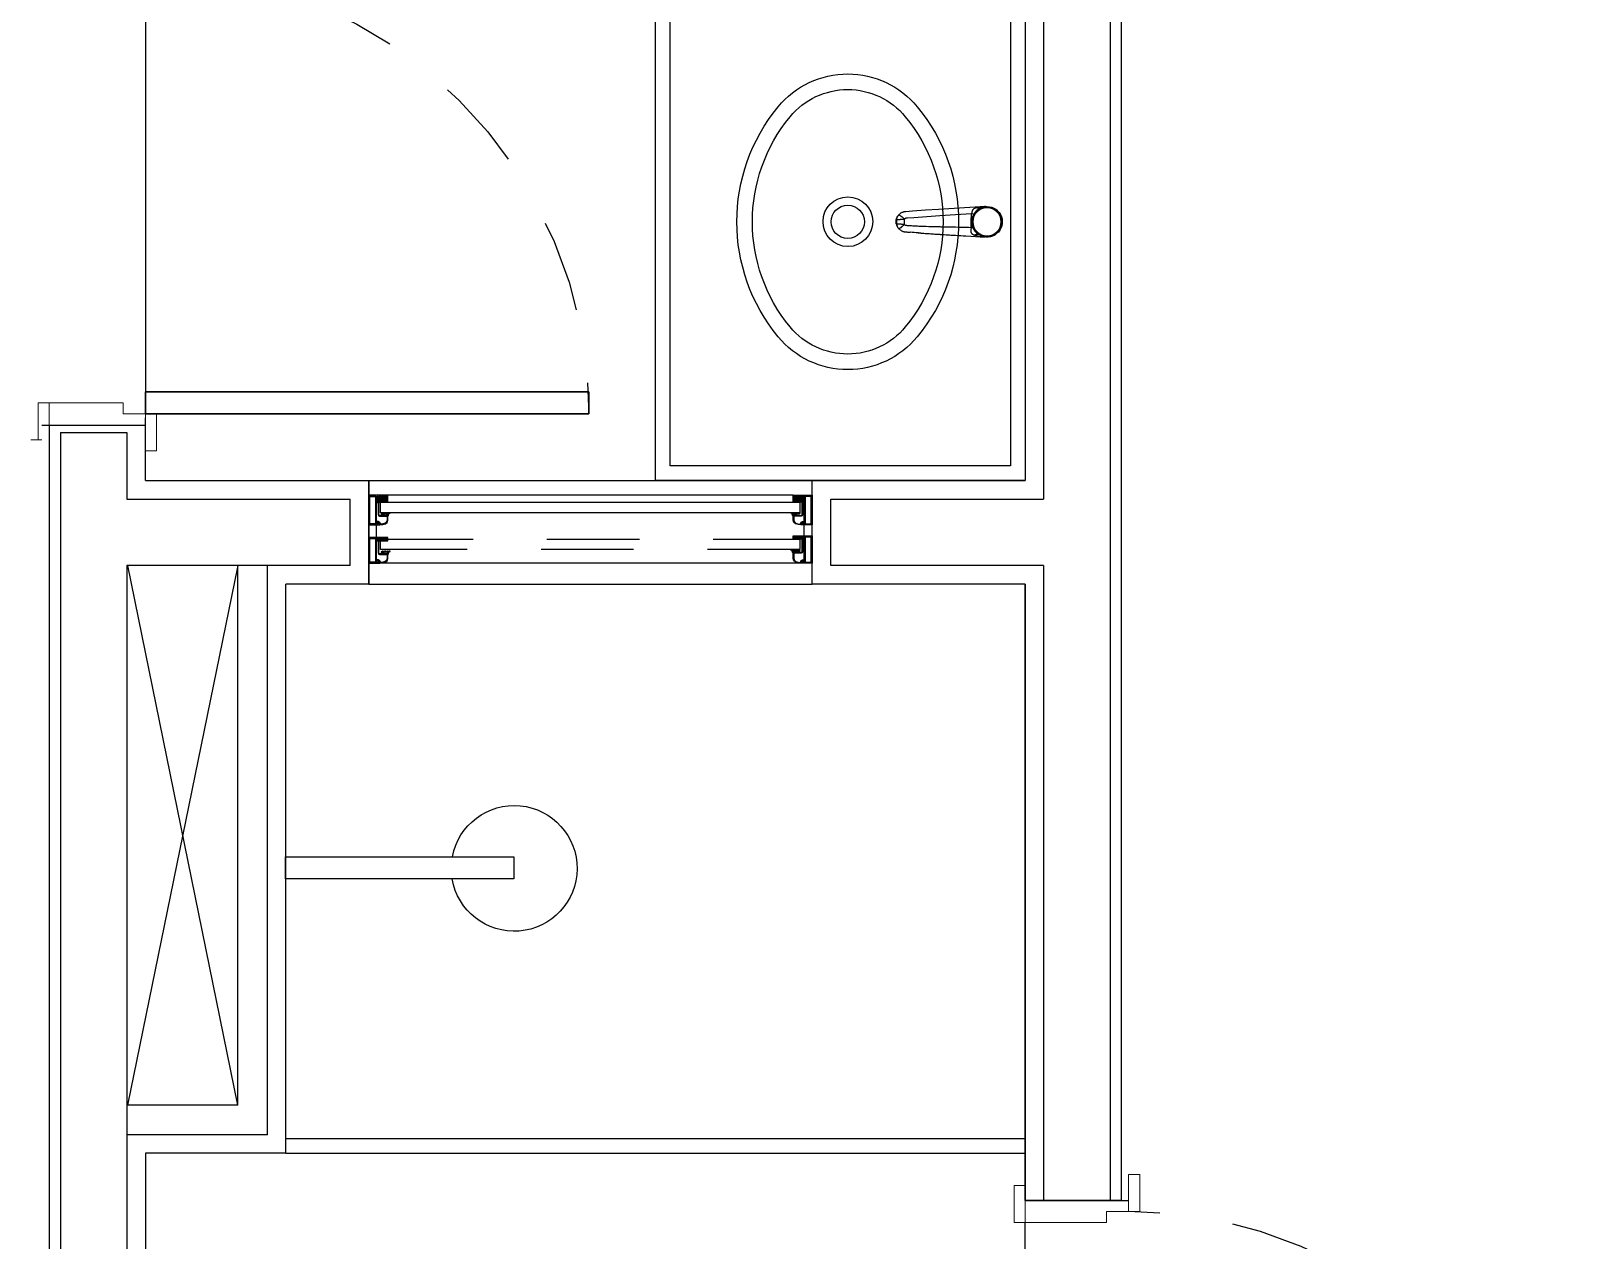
# Model space of a CAD drawing. Header units: millimetres. Extents: x 188.6 to 263.2, y 40.1 to 120.1.
# Drawn here: x 244.628 to 246.713, y 77.072 to 78.708 of the extents above; entities that cross this region are included whole.
import ezdxf

# ---------------------------------------------------------------- set-up
doc = ezdxf.new("R2010")
doc.units = ezdxf.units.MM
doc.linetypes.add('XREF-TIPO$0$HIDDEN', pattern=[0.375, 0.25, -0.125])
doc.linetypes.add('XREF-TIPO$0$HIDDEN2', pattern=[0.1875, 0.125, -0.0625])
doc.layers.add('ARQ', color=8, linetype='Continuous')

# ---------------------------------------------------------------- blocks, each defined once
blk = doc.blocks.new('XREF-TIPO$0$L59_p')
at = {"color": 252}
blk.add_lwpolyline([(0.1556, 0.0941, 0.358974), (-0.1556, 0.0941, 0.471698), (-0.1556, -0.0941, 0.358974), (0.1556, -0.0941, 0.471698)], format="xyb", close=True, dxfattribs=at)
for points in [[(0.1422, 0.0779, 0.358974), (-0.1422, 0.0779, 0.471698), (-0.1422, -0.0779, 0.358974), (0.1422, -0.0779, 0.471698)], [(0, 0.0225, 1), (0, -0.0225, 1)]]:
    blk.add_lwpolyline(points, format="xyb", close=True)
blk.add_lwpolyline([(0.0335, 0, 336.274616), (0.0335, -0.0004)], format="xyb")
blk = doc.blocks.new('XREF-TIPO$0$1198c35_p')
for p, q in [((-0.0114, 0.0111), (-0.0114, 0.0115)), ((-0.0114, 0.0111), (-0.0114, 0.0111)), ((0.0297, 0.0128), (0.0297, 0.0128)), ((0.0297, 0.0126), (0.0297, 0.0127)), ((0.004, -0.0054), (0.004, -0.0073)), ((0.004, -0.0054), (0.0141, -0.0054)), ((0.0141, -0.0073), (0.004, -0.0073)), ((0.0141, -0.0054), (0.0141, -0.0073)), ((0.0054, -0.0974), (0.0128, -0.0974)), ((0.0226, -0.0968), (0.0226, -0.097)), ((0.0061, -0.1075), (0.0121, -0.1075))]:
    blk.add_line(p, q)
for points in [[(-0.0077, -0.0516, 0), (-0.0078, -0.0508, 0), (-0.0078, -0.0496, 0), (-0.0079, -0.0488, 0), (-0.008, -0.0479, 0), (-0.008, -0.0476, 0), (-0.008, -0.0474, 0), (-0.008, -0.0471, 0), (-0.008, -0.0468, 0), (-0.008, -0.0466, 0), (-0.0081, -0.0463, 0), (-0.0082, -0.0435, 0), (-0.0084, -0.0409, 0), (-0.0086, -0.0384, 0), (-0.0087, -0.0361, 0), (-0.0088, -0.0347, 0), (-0.0089, -0.033, 0), (-0.009, -0.0313, 0), (-0.0091, -0.0297, 0), (-0.0092, -0.0281, 0), (-0.0094, -0.0246, 0), (-0.0096, -0.0211, 0), (-0.0098, -0.0177, 0), (-0.01, -0.0141, 0), (-0.0104, -0.0076, 0), (-0.0108, -0.0012, 0), (-0.0111, 0.005, 0), (-0.0114, 0.0111, 0)], [(-0.0088, -0.0025, 0), (-0.0096, 0.0002, 0), (-0.0102, 0.003, 0), (-0.0109, 0.0065, 0), (-0.0112, 0.0086, 0), (-0.0113, 0.0098, 0), (-0.0114, 0.0105, 0), (-0.0114, 0.0108, 0), (-0.0114, 0.0108, 0), (-0.0114, 0.0109, 0), (-0.0114, 0.011, 0), (-0.0114, 0.011, 0), (-0.0114, 0.0111, 0), (-0.0114, 0.0111, 0), (-0.0114, 0.0111, 0), (-0.0114, 0.0111, 0), (-0.0114, 0.0111, 0), (-0.0114, 0.0111, 0)], [(-0.0086, 0.0036, 0), (-0.0081, 0.0025, 0), (-0.0079, 0.0012, 0), (-0.008, -0.0002, 0), (-0.0084, -0.0016, 0), (-0.0088, -0.0025, 0)], [(-0.0086, 0.0036, 0), (-0.0082, 0.0029, 0), (-0.0075, 0.0019, 0), (-0.0067, 0.001, 0), (-0.0058, 0, 0), (-0.0047, -0.0009, 0), (-0.0035, -0.0019, 0), (-0.0023, -0.0027, 0), (-0.0014, -0.0033, 0), (-0.0005, -0.0037, 0), (0.0005, -0.0042, 0), (0.0014, -0.0046, 0)], [(0.0194, -0.0033, 0), (0.0205, -0.0026, 0), (0.022, -0.0016, 0), (0.0233, -0.0004, 0), (0.0242, 0.0004, 0), (0.0251, 0.0013, 0), (0.0257, 0.0022, 0), (0.0264, 0.0031, 0), (0.027, 0.0042, 0), (0.0277, 0.0053, 0)], [(0.0279, 0.0002, 0), (0.0277, -0.0007, 0), (0.0274, -0.0016, 0), (0.0271, -0.0024, 0), (0.0267, -0.0032, 0), (0.0264, -0.0037, 0), (0.026, -0.0042, 0), (0.0258, -0.0045, 0), (0.0255, -0.0047, 0), (0.0252, -0.005, 0), (0.0248, -0.0052, 0), (0.0244, -0.0054, 0), (0.0242, -0.0055, 0), (0.0239, -0.0056, 0), (0.0236, -0.0057, 0), (0.0232, -0.0058, 0), (0.0227, -0.0059, 0), (0.0221, -0.006, 0), (0.0217, -0.006, 0), (0.0213, -0.0061, 0), (0.0209, -0.0062, 0), (0.0208, -0.0063, 0), (0.0206, -0.0063, 0), (0.0204, -0.0064, 0), (0.0203, -0.0065, 0)], [(0.0297, 0.0125, 0), (0.0285, -0.0088, 0), (0.0273, -0.0301, 0), (0.0259, -0.0514, 0), (0.0247, -0.0689, 0), (0.0234, -0.0865, 0), (0.0227, -0.0952, 0), (0.0226, -0.0962, 0), (0.0226, -0.0966, 0), (0.0226, -0.0968, 0)], [(0.0277, 0.0053, 0), (0.0273, 0.0042, 0), (0.0272, 0.0029, 0), (0.0274, 0.0015, 0), (0.0279, 0.0002, 0)], [(0.0297, 0.0125, 0), (0.0297, 0.0125, 0), (0.0297, 0.0125, 0), (0.0297, 0.0125, 0), (0.0297, 0.0125, 0), (0.0297, 0.0125, 0), (0.0297, 0.0125, 0), (0.0297, 0.0125, 0), (0.0297, 0.0124, 0), (0.0297, 0.0124, 0), (0.0297, 0.0123, 0), (0.0296, 0.0123, 0), (0.0296, 0.0121, 0), (0.0296, 0.0112, 0), (0.0295, 0.0103, 0), (0.0291, 0.0066, 0), (0.0285, 0.0029, 0), (0.0279, 0.0002, 0)], [(0.0011, -0.0071, 0), (0.0011, -0.0071, 0), (0.001, -0.0071, 0), (0.0008, -0.0071, 0), (0.0006, -0.0071, 0), (0.0003, -0.0071, 0), (0, -0.0071, 0), (-0.0008, -0.0073, 0), (-0.0016, -0.0074, 0), (-0.0021, -0.0075, 0), (-0.0027, -0.0075, 0), (-0.003, -0.0076, 0), (-0.0034, -0.0076, 0), (-0.0037, -0.0076, 0), (-0.004, -0.0075, 0), (-0.0042, -0.0075, 0), (-0.0045, -0.0074, 0), (-0.0048, -0.0074, 0), (-0.0051, -0.0073, 0), (-0.0055, -0.0071, 0), (-0.0059, -0.0069, 0), (-0.0061, -0.0067, 0), (-0.0064, -0.0066, 0), (-0.0067, -0.0062, 0), (-0.0071, -0.0059, 0), (-0.0074, -0.0055, 0), (-0.0077, -0.0051, 0), (-0.008, -0.0044, 0), (-0.0084, -0.0037, 0), (-0.0086, -0.0031, 0), (-0.0088, -0.0025, 0)], [(0.0011, -0.0071, 0), (0.0012, -0.0103, 0), (0.0013, -0.0136, 0), (0.0014, -0.0172, 0), (0.0015, -0.021, 0), (0.0016, -0.0245, 0), (0.0017, -0.0281, 0), (0.0017, -0.0293, 0), (0.0017, -0.0303, 0), (0.0017, -0.0312, 0), (0.0017, -0.0322, 0), (0.0018, -0.0332, 0), (0.0019, -0.0389, 0), (0.002, -0.0445, 0), (0.002, -0.0456, 0), (0.002, -0.0467, 0), (0.002, -0.0478, 0), (0.0021, -0.049, 0), (0.0021, -0.0501, 0), (0.0021, -0.0512, 0), (0.0021, -0.0523, 0), (0.0022, -0.0534, 0), (0.0023, -0.0572, 0), (0.0024, -0.0609, 0), (0.0025, -0.0645, 0), (0.0026, -0.0679, 0), (0.0027, -0.0708, 0), (0.0028, -0.0735, 0), (0.0028, -0.0742, 0), (0.0028, -0.0749, 0), (0.0029, -0.0756, 0), (0.0029, -0.0763, 0), (0.0029, -0.077, 0), (0.0029, -0.0777, 0), (0.003, -0.0798, 0), (0.0031, -0.0818, 0), (0.0032, -0.0839, 0), (0.0033, -0.0859, 0), (0.0035, -0.0879, 0), (0.0036, -0.0898, 0), (0.0036, -0.0902, 0), (0.0036, -0.0906, 0), (0.0036, -0.091, 0), (0.0037, -0.0914, 0), (0.0037, -0.0917, 0), (0.0037, -0.0921, 0), (0.0037, -0.0925, 0), (0.0038, -0.0929, 0), (0.0038, -0.0933, 0), (0.0038, -0.0936, 0), (0.0038, -0.0939, 0), (0.0039, -0.0942, 0), (0.0039, -0.0944, 0), (0.0039, -0.0946, 0), (0.0039, -0.0948, 0), (0.004, -0.095, 0), (0.004, -0.0952, 0), (0.0041, -0.0953, 0), (0.0041, -0.0955, 0), (0.0042, -0.0956, 0), (0.0043, -0.096, 0), (0.0045, -0.0963, 0), (0.0047, -0.0966, 0), (0.0049, -0.0969, 0), (0.0051, -0.0971, 0), (0.0054, -0.0974, 0)], [(0.0128, -0.0974, 0), (0.0131, -0.0971, 0), (0.0134, -0.0967, 0), (0.0136, -0.0964, 0), (0.0138, -0.096, 0), (0.014, -0.0957, 0), (0.0141, -0.0954, 0), (0.0143, -0.0948, 0), (0.0144, -0.0943, 0), (0.0144, -0.0937, 0), (0.0144, -0.0931, 0), (0.0151, -0.0844, 0), (0.0164, -0.0669, 0), (0.0176, -0.0494, 0), (0.019, -0.028, 0), (0.0203, -0.0065, 0)], [(0.0203, -0.0065, 0), (0.0188, -0.0069, 0), (0.0173, -0.0071, 0), (0.0157, -0.0072, 0), (0.0141, -0.0073, 0)], [(0.0194, -0.0033, 0), (0.0199, -0.0051, 0), (0.0203, -0.0065, 0)], [(-0.0058, -0.0785, 0), (-0.0059, -0.0776, 0), (-0.0059, -0.0772, 0), (-0.006, -0.0767, 0), (-0.006, -0.0762, 0), (-0.006, -0.0756, 0), (-0.0061, -0.0751, 0), (-0.0061, -0.0748, 0), (-0.0061, -0.0745, 0), (-0.0061, -0.0742, 0), (-0.0063, -0.0726, 0), (-0.0064, -0.0709, 0), (-0.0065, -0.0691, 0), (-0.0066, -0.0672, 0), (-0.0068, -0.0652, 0), (-0.0069, -0.0632, 0), (-0.007, -0.0614, 0), (-0.0072, -0.0597, 0), (-0.0073, -0.0579, 0), (-0.0074, -0.0561, 0), (-0.0074, -0.0556, 0), (-0.0075, -0.0551, 0), (-0.0075, -0.0549, 0), (-0.0075, -0.0548, 0), (-0.0075, -0.0547, 0), (-0.0075, -0.0544, 0), (-0.0076, -0.054, 0), (-0.0076, -0.0534, 0), (-0.0076, -0.0527, 0), (-0.0077, -0.0518, 0), (-0.0077, -0.0516, 0)], [(-0.0039, -0.0992, 0), (-0.004, -0.0989, 0), (-0.0041, -0.0984, 0), (-0.0042, -0.0979, 0), (-0.0043, -0.0976, 0), (-0.0043, -0.0975, 0), (-0.0043, -0.0975, 0), (-0.0043, -0.0975, 0), (-0.0043, -0.0974, 0), (-0.0043, -0.0974, 0), (-0.0043, -0.0974, 0), (-0.0043, -0.0974, 0), (-0.0043, -0.0974, 0), (-0.0043, -0.0974, 0), (-0.0043, -0.0974, 0), (-0.0043, -0.0974, 0), (-0.0045, -0.0962, 0), (-0.0045, -0.0954, 0), (-0.0046, -0.0947, 0), (-0.0046, -0.0939, 0), (-0.0047, -0.0932, 0), (-0.0048, -0.0925, 0), (-0.0048, -0.0918, 0), (-0.0049, -0.0913, 0), (-0.0049, -0.0907, 0), (-0.0049, -0.0902, 0), (-0.005, -0.0897, 0)], [(-0.0002, -0.1049, 0), (-0.001, -0.1041, 0), (-0.0018, -0.1032, 0), (-0.0024, -0.1023, 0), (-0.003, -0.1014, 0), (-0.0033, -0.1007, 0), (-0.0036, -0.1001, 0), (-0.0038, -0.0994, 0), (-0.0039, -0.0992, 0)], [(0.0054, -0.0974, 0), (0.005, -0.0977, 0), (0.0047, -0.0981, 0), (0.0043, -0.0985, 0), (0.0039, -0.099, 0), (0.0035, -0.0994, 0), (0.0032, -0.0998, 0), (0.0028, -0.1003, 0), (0.0024, -0.1007, 0), (0.0021, -0.1011, 0), (0.0017, -0.1015, 0), (0.0014, -0.1019, 0), (0.0011, -0.1023, 0), (0.0009, -0.1027, 0), (0.0006, -0.103, 0), (0.0004, -0.1034, 0), (0.0002, -0.1036, 0), (0.0001, -0.1039, 0), (-0.0001, -0.1041, 0), (-0.0002, -0.1043, 0), (-0.0002, -0.1045, 0), (-0.0003, -0.1046, 0), (-0.0003, -0.1048, 0), (-0.0003, -0.1048, 0), (-0.0002, -0.1049, 0)], [(0.0054, -0.0974, 0), (0.0054, -0.0981, 0), (0.0055, -0.0988, 0), (0.0055, -0.0996, 0), (0.0056, -0.1003, 0), (0.0056, -0.101, 0), (0.0057, -0.1016, 0), (0.0057, -0.1023, 0), (0.0057, -0.103, 0), (0.0058, -0.1036, 0), (0.0058, -0.1042, 0), (0.0059, -0.1046, 0), (0.0059, -0.105, 0), (0.0059, -0.1054, 0), (0.0059, -0.1058, 0), (0.006, -0.1063, 0), (0.006, -0.1066, 0), (0.006, -0.1069, 0), (0.0061, -0.1072, 0), (0.0061, -0.1074, 0), (0.0061, -0.1075, 0)], [(0.0121, -0.1075, 0), (0.0121, -0.1074, 0), (0.0121, -0.1072, 0), (0.0121, -0.107, 0), (0.0121, -0.1068, 0), (0.0122, -0.1065, 0), (0.0122, -0.1061, 0), (0.0122, -0.1057, 0), (0.0123, -0.1052, 0), (0.0123, -0.1047, 0), (0.0123, -0.1042, 0), (0.0124, -0.1036, 0), (0.0124, -0.103, 0), (0.0125, -0.1024, 0), (0.0125, -0.102, 0), (0.0125, -0.1013, 0), (0.0126, -0.1005, 0), (0.0126, -0.0998, 0), (0.0127, -0.0991, 0), (0.0127, -0.0986, 0), (0.0127, -0.098, 0), (0.0128, -0.0974, 0)], [(0.0128, -0.0974, 0), (0.0138, -0.0984, 0), (0.0147, -0.0995, 0), (0.0156, -0.1005, 0), (0.0164, -0.1015, 0), (0.0171, -0.1025, 0), (0.0177, -0.1033, 0), (0.0181, -0.1039, 0), (0.0183, -0.1044, 0), (0.0184, -0.1048, 0), (0.0184, -0.1049, 0)], [(0.0222, -0.0989, 0), (0.0222, -0.0989, 0), (0.0219, -0.0997, 0), (0.0215, -0.1006, 0), (0.0211, -0.1014, 0), (0.0206, -0.1024, 0), (0.0199, -0.1033, 0), (0.0192, -0.1041, 0), (0.0184, -0.1049, 0)], [(0.0226, -0.097, 0), (0.0226, -0.097, 0), (0.0225, -0.0975, 0), (0.0224, -0.0979, 0), (0.0223, -0.0984, 0), (0.0222, -0.0989, 0), (0.0222, -0.0989, 0)], [(0.0061, -0.1075, 0), (0.0047, -0.1075, 0), (0.0033, -0.1071, 0), (0.0021, -0.1066, 0), (0.0015, -0.1063, 0)], [(0.0059, -0.1082, 0), (0.0056, -0.1081, 0), (0.005, -0.1079, 0), (0.0045, -0.1078, 0), (0.004, -0.1076, 0), (0.0036, -0.1074, 0), (0.003, -0.1071, 0), (0.0025, -0.1069, 0), (0.0021, -0.1066, 0)], [(0.0061, -0.1075, 0), (0.0064, -0.1077, 0), (0.0069, -0.1079, 0), (0.0072, -0.1081, 0), (0.0074, -0.1081, 0), (0.0077, -0.1082, 0), (0.0078, -0.1082, 0), (0.0079, -0.1083, 0), (0.008, -0.1083, 0), (0.0081, -0.1083, 0)], [(0.0081, -0.1083, 0), (0.0071, -0.1083, 0), (0.007, -0.1083, 0)], [(0.007, -0.1083, 0), (0.008, -0.1084, 0), (0.0088, -0.1085, 0), (0.0095, -0.1084, 0), (0.0103, -0.1084, 0), (0.011, -0.1084, 0)], [(0.0081, -0.1083, 0), (0.0082, -0.1083, 0), (0.0084, -0.1084, 0), (0.0085, -0.1084, 0), (0.0086, -0.1084, 0), (0.0087, -0.1084, 0), (0.0088, -0.1084, 0), (0.0089, -0.1084, 0), (0.0089, -0.1084, 0), (0.0089, -0.1084, 0), (0.009, -0.1084, 0), (0.009, -0.1084, 0), (0.0091, -0.1084, 0), (0.0091, -0.1084, 0), (0.0092, -0.1084, 0), (0.0092, -0.1084, 0), (0.0093, -0.1084, 0), (0.0094, -0.1084, 0), (0.0095, -0.1084, 0), (0.0096, -0.1084, 0), (0.0098, -0.1083, 0), (0.0101, -0.1083, 0)], [(0.0101, -0.1083, 0), (0.0102, -0.1083, 0), (0.0103, -0.1082, 0), (0.0104, -0.1082, 0), (0.0107, -0.1082, 0), (0.0109, -0.1081, 0), (0.0111, -0.108, 0), (0.0114, -0.1079, 0), (0.0116, -0.1078, 0), (0.0121, -0.1075, 0)], [(0.011, -0.1084, 0), (0.0101, -0.1083, 0)], [(0.0121, -0.1075, 0), (0.0135, -0.1075, 0), (0.0148, -0.1071, 0), (0.0161, -0.1066, 0), (0.0166, -0.1063, 0)], [(0.0184, -0.1049, 0), (0.018, -0.1053, 0), (0.0176, -0.1056, 0), (0.0172, -0.1059, 0), (0.0171, -0.106, 0), (0.017, -0.1061, 0), (0.0169, -0.1061, 0), (0.0168, -0.1062, 0), (0.0167, -0.1062, 0), (0.0167, -0.1062, 0), (0.0166, -0.1063, 0), (0.0166, -0.1063, 0), (0.0166, -0.1063, 0), (0.0166, -0.1063, 0)]]:
    blk.add_polyline3d(points)
blk.add_circle((0.0091, 0.0144), 0.0191)
for centre, radius, start, end in [((0.0091, 0.0144), 0.0207, 0, 211.2083), ((0.0091, 0.0144), 0.0204, 284.4666, 255.5334), ((0.0091, 0.0144), 0.0195, 0, 180), ((0.0091, 0.0144), 0.0195, 180, 0), ((0.0091, 0.0144), 0.0195, 180, 270), ((0.0091, 0.0144), 0.0195, 270, 0), ((0.0091, 0.0144), 0.0207, 334.1045, 0), ((-0.568, 0.0551), 0.5726, 353.7595, 354.015), ((0.0039, 0.0193), 0.0265, 264.0406, 270.134), ((0.009, 0.0145), 0.0205, 248.4737, 255.9324), ((0.0092, 0.0145), 0.0205, 284.0619, 300.0027), ((3.0095, 0.1438), 3.0235, 184.2155, 184.4292), ((0.0089, -0.095), 0.0135, 227.2407, 236.8896), ((0.0083, -0.0975), 0.0109, 257.2283, 263.0963), ((0.0098, -0.0976), 0.0109, 276.4456, 282.3614), ((0.0092, -0.0949), 0.0136, 282.4001, 303.0332)]:
    blk.add_arc(centre, radius, start, end)
blk = doc.blocks.new('XREF-TIPO$0$A$C2D591F4F')
at = {"color": 0}
blk.add_blockref('XREF-TIPO$0$L59_p', (0.2, 0.209), dxfattribs=at)
at = {"color": 0, "rotation": 180}
blk.add_blockref('XREF-TIPO$0$1198c35_p', (0.2091, 0.035), dxfattribs=at)
blk = doc.blocks.new('XREF-TIPO$0$A$C281A5909')
at = {"color": 0}
for p, q in [((0.05, 0.755), (0.08, 0.755)), ((0.05, 0.155), (0.05, 0.755)), ((0.08, 0.755), (0.05, 0.755)), ((0.05, 0.755), (0.05, 0.155)), ((0.08, 0.755), (0.08, 0.155)), ((0.08, 0.155), (0.08, 0.755)), ((0.035, 0.015), (0.035, 0.155)), ((0.08, 0.155), (0.05, 0.155)), ((0.05, 0.155), (0.08, 0.155)), ((0.65, 0.155), (0.08, 0.155)), ((0.665, 0.025), (0.665, 0.155))]:
    blk.add_line(p, q, dxfattribs=at)
at = {"color": 0, "lineweight": 13}
for p, q in [((0, 0.155), (0, 0.17)), ((0, 0.17), (0.05, 0.17)), ((0.65, 0.155), (0.65, 0.17)), ((0.65, 0.17), (0.7, 0.17)), ((0.7, 0.17), (0.7, 0.155)), ((0, 0.155), (0.05, 0.155)), ((0.05, 0.155), (0.035, 0.155)), ((0.05, 0.155), (0.05, 0.125)), ((0.665, 0.155), (0.65, 0.155)), ((0.65, 0.125), (0.65, 0.155)), ((0.65, 0.155), (0.7, 0.155)), ((0.05, 0.125), (0.065, 0.125)), ((0.065, 0.125), (0.065, 0.025)), ((0.635, 0.025), (0.635, 0.125)), ((0.635, 0.125), (0.65, 0.125)), ((0.065, 0.025), (0.015, 0.025)), ((0.035, 0.025), (0.065, 0.025)), ((0.065, 0.025), (0.065, 0.01)), ((0.635, 0.025), (0.665, 0.025)), ((0.635, 0.01), (0.635, 0.025)), ((0.685, 0.025), (0.635, 0.025)), ((0.685, 0.025), (0.685, 0.01)), ((0.015, 0), (0.015, 0.015)), ((0.065, 0.01), (0.015, 0.01)), ((0.685, 0.01), (0.635, 0.01))]:
    blk.add_line(p, q, dxfattribs=at)
at = {"color": 0, "linetype": 'XREF-TIPO$0$HIDDEN2'}
blk.add_arc((0.05, 0.155), 0.6, 0, 90, dxfattribs=at)
blk = doc.blocks.new('XREF-TIPO$0$CHUVEIRO')
at = {"color": 0}
for p, q in [((216.39, 104.5817), (216.39, 104.8912)), ((216.39, 104.8912), (216.42, 104.8912)), ((216.42, 104.8912), (216.42, 104.5817)), ((216.39, 104.5817), (216.42, 104.5817))]:
    blk.add_line(p, q, dxfattribs=at)
at = {"color": 0, "extrusion": (0, 0, -1)}
blk.add_ellipse((216.4058, 104.8916), major_axis=(-0.0851, 0), ratio=1, start_param=4.898771, end_param=10.827741, dxfattribs=at)
blk = doc.blocks.new('XREF-TIPO$0$Z$W@#1289')
h = blk.add_hatch()
h.set_pattern_fill('ANSI31', color=0, scale=0.0003, style=0)
h.paths.add_polyline_path([(-0.0352, 0.0907), (-0.0242, 0.0907), (-0.0242, 0.0824), (-0.0334, 0.0824), (-0.0352, 0.0824)])
h = blk.add_hatch()
h.set_pattern_fill('ANSI31', color=0, scale=0.0003, style=0)
h.paths.add_polyline_path([(0.5352, 0.0824), (0.5352, 0.0907), (0.5242, 0.0907), (0.5242, 0.0824)])
h = blk.add_hatch()
h.set_pattern_fill('ANSI31', color=0, scale=0.0003, style=0)
h.paths.add_polyline_path([(-0.0352, 0.0324), (-0.0352, 0.0357), (-0.0242, 0.0357), (-0.0242, 0.0324), (-0.0255, 0.0324)])
h = blk.add_hatch()
h.set_pattern_fill('ANSI31', color=0, scale=0.0003, style=0)
h.paths.add_polyline_path([(0.5242, 0.0305), (0.5242, 0.0338), (0.5352, 0.0338), (0.5352, 0.0305), (0.5338, 0.0305)])
at = {"color": 0}
for p, q in [((-0.05, 0), (-0.05, 0.0919)), ((-0.0242, 0.0919), (0.5242, 0.0919)), ((-0.0392, 0.0369), (-0.0392, 0.0519)), ((0.5392, 0.035), (0.5392, 0.0519)), ((0.55, 0.035), (0.55, 0.0519)), ((-0.0392, 0), (-0.0392, 0.0353)), ((-0.0392, 0), (0.5356, 0))]:
    blk.add_line(p, q, dxfattribs=at)
for points in [[(-0.0242, 0.0919), (-0.05, 0.0919), (-0.05, 0.0519), (-0.0356, 0.0519, 0.446841), (-0.0352, 0.0523), (-0.0352, 0.0526, 0.480957), (-0.0357, 0.0531), (-0.0362, 0.0531), (-0.0362, 0.0547, 0.329606), (-0.0365, 0.0551), (-0.0367, 0.0552), (-0.0371, 0.0552), (-0.0373, 0.0549), (-0.0373, 0.0535, -0.409991), (-0.0377, 0.0531), (-0.0388, 0.0531, -0.414214), (-0.0392, 0.0535), (-0.0392, 0.0903, -0.414214), (-0.0388, 0.0907), (-0.0377, 0.0907, -0.414214), (-0.0373, 0.0903), (-0.0373, 0.0833, 0.414214), (-0.0369, 0.0829), (-0.0366, 0.0829, 0.414214), (-0.0362, 0.0833), (-0.0362, 0.0903, -0.414214), (-0.0358, 0.0907), (-0.0242, 0.0907), (-0.0242, 0.0919)], [(0.5242, 0.0919), (0.55, 0.0919), (0.55, 0.0519), (0.5356, 0.0519, -0.446841), (0.5352, 0.0523), (0.5352, 0.0526, -0.480957), (0.5357, 0.0531), (0.5362, 0.0531), (0.5362, 0.0547, -0.329606), (0.5365, 0.0551), (0.5367, 0.0552), (0.5371, 0.0552), (0.5373, 0.0549), (0.5373, 0.0535, 0.409991), (0.5377, 0.0531), (0.5388, 0.0531, 0.414214), (0.5392, 0.0535), (0.5392, 0.0903, 0.414214), (0.5388, 0.0907), (0.5377, 0.0907, 0.414214), (0.5373, 0.0903), (0.5373, 0.0833, -0.414214), (0.5369, 0.0829), (0.5366, 0.0829, -0.414214), (0.5362, 0.0833), (0.5362, 0.0903, 0.414214), (0.5358, 0.0907), (0.5242, 0.0907), (0.5242, 0.0919)], [(-0.0242, 0.0369), (-0.05, 0.0369), (-0.05, 0), (-0.0356, 0, 0.446841), (-0.0352, 0.0004), (-0.0352, 0.0007, 0.480957), (-0.0357, 0.0012), (-0.0362, 0.0012), (-0.0362, 0.0028, 0.329606), (-0.0365, 0.0032), (-0.0367, 0.0033), (-0.0371, 0.0033), (-0.0373, 0.003), (-0.0373, 0.0016, -0.409991), (-0.0377, 0.0012), (-0.0388, 0.0012, -0.414214), (-0.0392, 0.0016), (-0.0392, 0.0353, -0.414214), (-0.0388, 0.0357), (-0.0377, 0.0357, -0.414214), (-0.0373, 0.0353), (-0.0373, 0.0333, 0.414214), (-0.0369, 0.0329), (-0.0366, 0.0329, 0.414214), (-0.0362, 0.0333), (-0.0362, 0.0353, -0.414214), (-0.0358, 0.0357), (-0.0242, 0.0357), (-0.0242, 0.0369)], [(0.5242, 0.035), (0.55, 0.035), (0.55, 0), (0.5356, 0, -0.446841), (0.5352, 0.0004), (0.5352, 0.0007, -0.480957), (0.5357, 0.0012), (0.5362, 0.0012), (0.5362, 0.0028, -0.329606), (0.5365, 0.0032), (0.5367, 0.0033), (0.5371, 0.0033), (0.5373, 0.003), (0.5373, 0.0016, 0.409991), (0.5377, 0.0012), (0.5388, 0.0012, 0.414214), (0.5392, 0.0016), (0.5392, 0.0334, 0.414214), (0.5388, 0.0338), (0.5377, 0.0338, 0.414214), (0.5373, 0.0334), (0.5373, 0.0314, -0.414214), (0.5369, 0.031), (0.5366, 0.031, -0.414214), (0.5362, 0.0314), (0.5362, 0.0334, 0.414214), (0.5358, 0.0338), (0.5242, 0.0338), (0.5242, 0.035)]]:
    blk.add_lwpolyline(points, format="xyb", dxfattribs=at)
for points in [[(-0.0489, 0.0907), (-0.0403, 0.0907), (-0.0403, 0.0532), (-0.0489, 0.0532), (-0.0489, 0.0907)], [(-0.0486, 0.0904), (-0.0406, 0.0904), (-0.0406, 0.0535), (-0.0486, 0.0535)], [(-0.0242, 0.0907), (-0.0352, 0.0907), (-0.0352, 0.0824), (-0.0242, 0.0824)], [(0.5242, 0.0907), (0.5352, 0.0907), (0.5352, 0.0824), (0.5242, 0.0824)], [(0.5489, 0.0907), (0.5403, 0.0907), (0.5403, 0.0532), (0.5489, 0.0532), (0.5489, 0.0907)], [(0.5486, 0.0904), (0.5406, 0.0904), (0.5406, 0.0535), (0.5486, 0.0535)], [(-0.0334, 0.0684), (0.5338, 0.0684), (0.5338, 0.0824), (-0.0334, 0.0824)], [(-0.0489, 0.0357), (-0.0403, 0.0357), (-0.0403, 0.0013), (-0.0489, 0.0013), (-0.0489, 0.0357)], [(-0.0486, 0.0354), (-0.0406, 0.0354), (-0.0406, 0.0016), (-0.0486, 0.0016)], [(-0.0242, 0.0357), (-0.0352, 0.0357), (-0.0352, 0.0324), (-0.0242, 0.0324)], [(0.5242, 0.0338), (0.5352, 0.0338), (0.5352, 0.0305), (0.5242, 0.0305)], [(0.5489, 0.0338), (0.5403, 0.0338), (0.5403, 0.0013), (0.5489, 0.0013), (0.5489, 0.0338)], [(0.5486, 0.0335), (0.5406, 0.0335), (0.5406, 0.0016), (0.5486, 0.0016)]]:
    blk.add_lwpolyline(points, close=True, dxfattribs=at)
for points in [[(-0.0242, 0.0581), (-0.0242, 0.0654), (-0.0243, 0.0656), (-0.0246, 0.0658), (-0.0248, 0.0658), (-0.0251, 0.0656), (-0.0252, 0.0654), (-0.0252, 0.0648), (-0.0352, 0.0648), (-0.0359, 0.065), (-0.0362, 0.0658), (-0.0362, 0.0818), (-0.0365, 0.0825), (-0.0376, 0.0829), (-0.0378, 0.0834), (-0.0375, 0.0835), (-0.0374, 0.0838), (-0.0376, 0.0892), (-0.038, 0.0894), (-0.0383, 0.0894), (-0.0387, 0.0892), (-0.0388, 0.0839), (-0.0388, 0.0834), (-0.0383, 0.0822), (-0.0372, 0.0818), (-0.0372, 0.0658), (-0.0366, 0.0643), (-0.0352, 0.0638), (-0.0256, 0.0638), (-0.0253, 0.0636), (-0.0252, 0.0634), (-0.0252, 0.0581), (-0.0259, 0.0558), (-0.0276, 0.0544), (-0.0307, 0.0534), (-0.0338, 0.0529), (-0.0341, 0.053), (-0.0342, 0.0533), (-0.0342, 0.0539), (-0.0345, 0.0548), (-0.0352, 0.0556), (-0.0361, 0.0561), (-0.0364, 0.0562), (-0.0366, 0.0563), (-0.0384, 0.0563), (-0.0387, 0.0561), (-0.0388, 0.0557), (-0.0386, 0.0554), (-0.0378, 0.055), (-0.0376, 0.055), (-0.0374, 0.055), (-0.037, 0.0553), (-0.0366, 0.0553), (-0.0358, 0.0548), (-0.0356, 0.0545), (-0.0356, 0.0542), (-0.0362, 0.0539), (-0.0362, 0.0536), (-0.0361, 0.0534), (-0.0358, 0.0533), (-0.0352, 0.0533), (-0.0352, 0.0523), (-0.0351, 0.052), (-0.0348, 0.0519), (-0.0309, 0.0523), (-0.0272, 0.0535), (-0.025, 0.0553), (-0.0242, 0.0581)], [(0.5242, 0.0581), (0.5242, 0.0654), (0.5243, 0.0656), (0.5246, 0.0658), (0.5248, 0.0658), (0.5251, 0.0656), (0.5252, 0.0654), (0.5252, 0.0648), (0.5352, 0.0648), (0.5359, 0.065), (0.5362, 0.0658), (0.5362, 0.0818), (0.5365, 0.0825), (0.5376, 0.0829), (0.5378, 0.0834), (0.5375, 0.0835), (0.5374, 0.0838), (0.5376, 0.0892), (0.538, 0.0894), (0.5383, 0.0894), (0.5387, 0.0892), (0.5388, 0.0839), (0.5388, 0.0834), (0.5383, 0.0822), (0.5372, 0.0818), (0.5372, 0.0658), (0.5366, 0.0643), (0.5352, 0.0638), (0.5256, 0.0638), (0.5253, 0.0636), (0.5252, 0.0634), (0.5252, 0.0581), (0.5259, 0.0558), (0.5276, 0.0544), (0.5307, 0.0534), (0.5338, 0.0529), (0.5341, 0.053), (0.5342, 0.0533), (0.5342, 0.0539), (0.5345, 0.0548), (0.5352, 0.0556), (0.5361, 0.0561), (0.5364, 0.0562), (0.5366, 0.0563), (0.5384, 0.0563), (0.5387, 0.0561), (0.5388, 0.0557), (0.5386, 0.0554), (0.5378, 0.055), (0.5376, 0.055), (0.5374, 0.055), (0.537, 0.0553), (0.5366, 0.0553), (0.5358, 0.0548), (0.5356, 0.0545), (0.5356, 0.0542), (0.5362, 0.0539), (0.5362, 0.0536), (0.5361, 0.0534), (0.5358, 0.0533), (0.5352, 0.0533), (0.5352, 0.0523), (0.5351, 0.052), (0.5348, 0.0519), (0.5309, 0.0523), (0.5272, 0.0535), (0.525, 0.0553), (0.5242, 0.0581)], [(-0.0316, 0.0673), (-0.031, 0.0675), (-0.0303, 0.0676), (-0.0301, 0.0677), (-0.03, 0.068), (-0.0302, 0.0683), (-0.0311, 0.0683), (-0.0321, 0.068), (-0.033, 0.0674), (-0.0331, 0.0672), (-0.0331, 0.067), (-0.0328, 0.0664), (-0.0321, 0.0662), (-0.0291, 0.0662), (-0.0289, 0.0661), (-0.0289, 0.066), (-0.0289, 0.0659), (-0.0288, 0.0658), (-0.0287, 0.0657), (-0.0259, 0.0657), (-0.0257, 0.0658), (-0.0257, 0.0659), (-0.0257, 0.066), (-0.0256, 0.0661), (-0.0255, 0.0662), (-0.0244, 0.0662), (-0.0242, 0.0662), (-0.0242, 0.066), (-0.0242, 0.0646), (-0.0241, 0.0643), (-0.0238, 0.0642), (-0.0236, 0.0643), (-0.0234, 0.0645), (-0.0229, 0.0664), (-0.0223, 0.0672), (-0.0211, 0.0676), (-0.021, 0.0678), (-0.021, 0.0682), (-0.0212, 0.0683), (-0.0224, 0.0683), (-0.0231, 0.0681), (-0.0237, 0.0674), (-0.0237, 0.0674), (-0.0239, 0.0673), (-0.0252, 0.0673), (-0.0245, 0.0675), (-0.0239, 0.0676), (-0.0236, 0.0677), (-0.0235, 0.068), (-0.0235, 0.0682), (-0.0236, 0.0683), (-0.0247, 0.0683), (-0.0257, 0.0679), (-0.0265, 0.0674), (-0.0266, 0.0673), (-0.0268, 0.0673), (-0.0286, 0.0673), (-0.0279, 0.0675), (-0.0272, 0.0676), (-0.0269, 0.0677), (-0.0268, 0.068), (-0.0269, 0.0683), (-0.0281, 0.0683), (-0.0291, 0.068), (-0.0299, 0.0674), (-0.03, 0.0673), (-0.0302, 0.0673), (-0.0316, 0.0673)], [(0.5316, 0.0673), (0.531, 0.0675), (0.5303, 0.0676), (0.5301, 0.0677), (0.53, 0.068), (0.5302, 0.0683), (0.5311, 0.0683), (0.5321, 0.068), (0.533, 0.0674), (0.5331, 0.0672), (0.5331, 0.067), (0.5328, 0.0664), (0.5321, 0.0662), (0.5291, 0.0662), (0.5289, 0.0661), (0.5289, 0.066), (0.5289, 0.0659), (0.5288, 0.0658), (0.5287, 0.0657), (0.5259, 0.0657), (0.5257, 0.0658), (0.5257, 0.0659), (0.5257, 0.066), (0.5256, 0.0661), (0.5255, 0.0662), (0.5244, 0.0662), (0.5242, 0.0662), (0.5242, 0.066), (0.5242, 0.0646), (0.5241, 0.0643), (0.5238, 0.0642), (0.5236, 0.0643), (0.5234, 0.0645), (0.5229, 0.0664), (0.5223, 0.0672), (0.5211, 0.0676), (0.521, 0.0678), (0.521, 0.0682), (0.5212, 0.0683), (0.5224, 0.0683), (0.5231, 0.0681), (0.5237, 0.0674), (0.5237, 0.0674), (0.5239, 0.0673), (0.5252, 0.0673), (0.5245, 0.0675), (0.5239, 0.0676), (0.5236, 0.0677), (0.5235, 0.068), (0.5235, 0.0682), (0.5236, 0.0683), (0.5247, 0.0683), (0.5257, 0.0679), (0.5265, 0.0674), (0.5266, 0.0673), (0.5268, 0.0673), (0.5286, 0.0673), (0.5279, 0.0675), (0.5272, 0.0676), (0.5269, 0.0677), (0.5268, 0.068), (0.5269, 0.0683), (0.5281, 0.0683), (0.5291, 0.068), (0.5299, 0.0674), (0.53, 0.0673), (0.5302, 0.0673), (0.5316, 0.0673)], [(-0.0242, 0.0062), (-0.0242, 0.0154), (-0.0243, 0.0156), (-0.0246, 0.0158), (-0.0248, 0.0158), (-0.0251, 0.0156), (-0.0252, 0.0154), (-0.0252, 0.0148), (-0.0352, 0.0148), (-0.0359, 0.015), (-0.0362, 0.0158), (-0.0362, 0.0318), (-0.0365, 0.0325), (-0.0376, 0.0329), (-0.0378, 0.0334), (-0.0375, 0.0335), (-0.0374, 0.0338), (-0.0376, 0.0342), (-0.038, 0.0344), (-0.0383, 0.0344), (-0.0387, 0.0342), (-0.0388, 0.0339), (-0.0388, 0.0334), (-0.0383, 0.0322), (-0.0372, 0.0318), (-0.0372, 0.0158), (-0.0366, 0.0143), (-0.0352, 0.0138), (-0.0256, 0.0138), (-0.0253, 0.0136), (-0.0252, 0.0134), (-0.0252, 0.0062), (-0.0259, 0.0039), (-0.0276, 0.0025), (-0.0307, 0.0015), (-0.0338, 0.001), (-0.034, 0.0011), (-0.0342, 0.0014), (-0.0342, 0.002), (-0.0345, 0.0029), (-0.0352, 0.0037), (-0.0361, 0.0042), (-0.0364, 0.0043), (-0.0366, 0.0044), (-0.0384, 0.0044), (-0.0387, 0.0042), (-0.0388, 0.0038), (-0.0386, 0.0035), (-0.0378, 0.0031), (-0.0376, 0.0031), (-0.0374, 0.0031), (-0.037, 0.0034), (-0.0366, 0.0034), (-0.0358, 0.0029), (-0.0356, 0.0026), (-0.0356, 0.0023), (-0.0362, 0.002), (-0.0362, 0.0017), (-0.0361, 0.0015), (-0.0358, 0.0013), (-0.0352, 0.0013), (-0.0352, 0.0004), (-0.0351, 0.0001), (-0.0348, 0), (-0.0309, 0.0004), (-0.0272, 0.0016), (-0.025, 0.0034), (-0.0242, 0.0062)], [(0.5242, 0.0062), (0.5242, 0.0135), (0.5243, 0.0137), (0.5246, 0.0139), (0.5248, 0.0139), (0.5251, 0.0137), (0.5252, 0.0135), (0.5252, 0.0129), (0.5352, 0.0129), (0.5359, 0.0131), (0.5362, 0.0139), (0.5362, 0.0299), (0.5365, 0.0306), (0.5376, 0.031), (0.5378, 0.0315), (0.5375, 0.0316), (0.5374, 0.0319), (0.5376, 0.0323), (0.538, 0.0325), (0.5383, 0.0325), (0.5387, 0.0323), (0.5388, 0.032), (0.5388, 0.0315), (0.5383, 0.0303), (0.5372, 0.0299), (0.5372, 0.0139), (0.5366, 0.0124), (0.5352, 0.0119), (0.5256, 0.0119), (0.5253, 0.0117), (0.5252, 0.0115), (0.5252, 0.0062), (0.5259, 0.0039), (0.5276, 0.0025), (0.5307, 0.0015), (0.5338, 0.001), (0.5341, 0.0011), (0.5342, 0.0014), (0.5342, 0.002), (0.5345, 0.0029), (0.5352, 0.0037), (0.5361, 0.0042), (0.5364, 0.0043), (0.5366, 0.0044), (0.5384, 0.0044), (0.5387, 0.0042), (0.5388, 0.0038), (0.5386, 0.0035), (0.5378, 0.0031), (0.5376, 0.0031), (0.5374, 0.0031), (0.537, 0.0034), (0.5366, 0.0034), (0.5358, 0.0029), (0.5356, 0.0026), (0.5356, 0.0023), (0.5362, 0.002), (0.5362, 0.0017), (0.5361, 0.0015), (0.5358, 0.0013), (0.5352, 0.0013), (0.5352, 0.0004), (0.5351, 0.0001), (0.5348, 0), (0.5309, 0.0004), (0.5272, 0.0016), (0.525, 0.0034), (0.5242, 0.0062)], [(-0.0316, 0.0173), (-0.031, 0.0175), (-0.0303, 0.0176), (-0.0301, 0.0177), (-0.03, 0.018), (-0.0302, 0.0183), (-0.0311, 0.0183), (-0.0321, 0.018), (-0.033, 0.0174), (-0.0331, 0.0172), (-0.0331, 0.017), (-0.0328, 0.0164), (-0.0321, 0.0162), (-0.029, 0.0162), (-0.0289, 0.0161), (-0.0288, 0.016), (-0.0288, 0.0159), (-0.0288, 0.0158), (-0.0286, 0.0157), (-0.0258, 0.0157), (-0.0257, 0.0158), (-0.0256, 0.0159), (-0.0256, 0.016), (-0.0256, 0.0161), (-0.0254, 0.0162), (-0.0244, 0.0162), (-0.0242, 0.0162), (-0.0242, 0.016), (-0.0242, 0.0146), (-0.0241, 0.0143), (-0.0238, 0.0142), (-0.0236, 0.0143), (-0.0234, 0.0145), (-0.0229, 0.0164), (-0.0223, 0.0172), (-0.0211, 0.0176), (-0.021, 0.0178), (-0.021, 0.0182), (-0.0212, 0.0183), (-0.0224, 0.0183), (-0.0231, 0.0181), (-0.0237, 0.0174), (-0.0237, 0.0174), (-0.0239, 0.0173), (-0.0252, 0.0173), (-0.0245, 0.0175), (-0.0239, 0.0176), (-0.0236, 0.0177), (-0.0235, 0.018), (-0.0235, 0.0182), (-0.0236, 0.0183), (-0.0247, 0.0183), (-0.0257, 0.0179), (-0.0265, 0.0174), (-0.0266, 0.0173), (-0.0268, 0.0173), (-0.0286, 0.0173), (-0.0279, 0.0175), (-0.0272, 0.0176), (-0.0269, 0.0177), (-0.0268, 0.018), (-0.0269, 0.0183), (-0.0281, 0.0183), (-0.0291, 0.018), (-0.0299, 0.0174), (-0.03, 0.0173), (-0.0302, 0.0173), (-0.0316, 0.0173)], [(0.5316, 0.0154), (0.531, 0.0156), (0.5303, 0.0157), (0.5301, 0.0158), (0.53, 0.0161), (0.5302, 0.0164), (0.5311, 0.0164), (0.5321, 0.0161), (0.533, 0.0155), (0.5331, 0.0153), (0.5331, 0.0151), (0.5328, 0.0145), (0.5321, 0.0143), (0.529, 0.0143), (0.5289, 0.0142), (0.5288, 0.0141), (0.5288, 0.014), (0.5288, 0.0139), (0.5286, 0.0138), (0.5258, 0.0138), (0.5257, 0.0139), (0.5256, 0.014), (0.5256, 0.0141), (0.5256, 0.0142), (0.5254, 0.0143), (0.5244, 0.0143), (0.5242, 0.0142), (0.5242, 0.0141), (0.5242, 0.0127), (0.5241, 0.0124), (0.5238, 0.0123), (0.5236, 0.0124), (0.5234, 0.0126), (0.5229, 0.0145), (0.5223, 0.0153), (0.5211, 0.0157), (0.521, 0.0159), (0.521, 0.0162), (0.5212, 0.0164), (0.5224, 0.0164), (0.5231, 0.0161), (0.5237, 0.0155), (0.5237, 0.0155), (0.5239, 0.0154), (0.5252, 0.0154), (0.5245, 0.0156), (0.5239, 0.0157), (0.5236, 0.0158), (0.5235, 0.0161), (0.5235, 0.0163), (0.5236, 0.0164), (0.5247, 0.0164), (0.5257, 0.016), (0.5265, 0.0155), (0.5266, 0.0154), (0.5268, 0.0154), (0.5286, 0.0154), (0.5279, 0.0156), (0.5272, 0.0157), (0.5269, 0.0158), (0.5268, 0.0161), (0.5269, 0.0164), (0.5281, 0.0164), (0.5291, 0.0161), (0.5299, 0.0155), (0.53, 0.0154), (0.5302, 0.0154), (0.5316, 0.0154)]]:
    blk.add_lwpolyline(points, dxfattribs=at)
at = {"color": 0, "linetype": 'XREF-TIPO$0$HIDDEN', "ltscale": 0.5}
blk.add_lwpolyline([(-0.0334, 0.0184), (0.5338, 0.0184), (0.5338, 0.0324), (-0.0334, 0.0324)], close=True, dxfattribs=at)

msp = doc.modelspace()

# ---------------------------------------------------------------- linework, layer by layer
at = {"layer": 'ARQ'}
for p, q in [((245.9732, 79.5696), (245.9732, 78.0996)), ((245.9732, 79.5696), (245.9732, 78.0996)), ((245.9982, 79.5446), (245.9982, 78.0746)), ((245.9982, 79.5446), (245.9982, 78.0746)), ((246.0882, 79.4546), (246.0882, 77.1257)), ((246.0882, 79.4546), (246.0882, 77.1257)), ((246.1032, 79.4396), (246.1032, 77.1257)), ((246.1032, 79.4396), (246.1032, 77.1257)), ((244.6532, 78.1746), (244.6532, 75.7996)), ((244.6532, 78.1746), (244.6532, 75.7996)), ((244.7832, 78.0996), (244.7832, 78.1846)), ((244.7832, 78.0996), (244.7832, 78.1846)), ((244.6682, 78.1646), (244.7582, 78.1646)), ((244.6682, 78.1646), (244.6682, 75.7846)), ((244.6682, 78.1646), (244.7582, 78.1646)), ((244.6682, 78.1646), (244.6682, 75.7846)), ((244.7582, 78.1646), (244.7582, 78.0746)), ((244.7582, 78.1646), (244.7582, 78.0746)), ((244.7832, 78.0996), (245.0852, 78.0996)), ((244.7832, 78.0996), (245.0852, 78.0996)), ((245.0852, 78.0996), (245.0852, 77.9596)), ((245.0852, 77.9596), (245.0852, 78.0996)), ((245.0852, 78.0996), (245.6852, 78.0996)), ((245.0852, 78.0996), (245.0852, 77.9596)), ((245.0852, 77.9596), (245.0852, 78.0996)), ((245.0852, 78.0996), (245.6852, 78.0996)), ((245.0852, 77.9596), (245.0852, 78.0896)), ((245.0852, 77.9596), (245.0852, 78.0896)), ((245.6852, 78.0996), (245.9732, 78.0996)), ((245.6852, 77.9596), (245.6852, 78.0996)), ((245.9732, 78.0996), (245.6852, 78.0996)), ((245.6852, 78.0996), (245.9732, 78.0996)), ((245.6852, 77.9596), (245.6852, 78.0996)), ((245.9732, 78.0996), (245.6852, 78.0996)), ((244.7582, 78.0746), (245.0602, 78.0746)), ((244.7582, 78.0746), (245.0602, 78.0746)), ((245.0602, 77.9846), (245.0602, 78.0746)), ((245.0602, 77.9846), (245.0602, 78.0746)), ((245.7102, 78.0746), (245.9982, 78.0746)), ((245.7102, 77.9846), (245.7102, 78.0746)), ((245.7102, 78.0746), (245.9982, 78.0746)), ((245.7102, 77.9846), (245.7102, 78.0746)), ((245.0602, 77.9846), (244.7582, 77.9846)), ((244.7582, 77.9846), (244.7582, 75.7846)), ((245.0602, 77.9846), (244.7582, 77.9846)), ((244.7582, 77.9846), (244.7582, 75.7846)), ((244.9082, 77.9846), (244.7589, 77.2546)), ((244.9082, 77.9846), (244.7589, 77.2546)), ((244.9082, 77.2546), (244.7593, 77.9846)), ((244.9082, 77.2546), (244.7593, 77.9846)), ((244.9082, 77.2546), (244.9082, 77.9846)), ((244.9082, 77.2546), (244.9082, 77.9846)), ((244.9482, 77.2146), (244.9482, 77.9846)), ((244.9482, 77.2146), (244.9482, 77.9846)), ((245.9982, 77.9846), (245.7102, 77.9846)), ((245.9982, 77.9846), (245.7102, 77.9846)), ((245.9982, 77.9846), (245.9982, 77.1257)), ((245.9982, 77.9846), (245.9982, 77.1257)), ((245.0852, 77.9596), (244.9732, 77.9596)), ((244.9732, 77.1896), (244.9732, 77.9596)), ((245.0852, 77.9596), (244.9732, 77.9596)), ((244.9732, 77.1896), (244.9732, 77.9596)), ((245.0852, 77.9596), (245.6852, 77.9596)), ((245.0852, 77.9596), (245.6852, 77.9596)), ((245.9732, 77.9596), (245.6852, 77.9596)), ((245.9732, 77.9596), (245.6852, 77.9596)), ((245.9732, 77.1257), (245.9732, 77.9596)), ((245.9732, 77.9596), (245.9732, 77.1257)), ((245.9732, 77.1257), (245.9732, 77.9596)), ((245.9732, 77.9596), (245.9732, 77.1257)), ((244.9082, 77.2546), (244.7582, 77.2546)), ((244.9082, 77.2546), (244.7582, 77.2546)), ((244.9482, 77.2146), (244.7582, 77.2146)), ((244.9482, 77.2146), (244.7582, 77.2146)), ((244.9732, 77.2096), (245.9732, 77.2096)), ((244.9732, 77.2096), (245.9732, 77.2096)), ((244.7832, 77.1896), (244.7832, 75.8096)), ((244.9732, 77.1896), (244.7832, 77.1896)), ((244.7832, 77.1896), (244.7832, 75.8096)), ((244.9732, 77.1896), (244.7832, 77.1896)), ((244.9732, 77.1896), (245.9732, 77.1896)), ((244.9732, 77.1896), (245.9732, 77.1896)), ((246.1032, 77.1257), (245.9732, 77.1257)), ((245.9732, 77.1257), (246.1132, 77.1257)), ((246.1032, 77.1257), (245.9732, 77.1257)), ((245.9732, 77.1257), (246.1132, 77.1257)), ((245.9732, 76.5257), (245.9732, 77.0957)), ((245.9732, 76.5257), (245.9732, 77.0957))]:
    msp.add_line(p, q, dxfattribs=at)
at = {"layer": 'ARQ', "lineweight": 13}
for p, q in [((245.9732, 77.1457), (245.9582, 77.1457)), ((245.9582, 77.1457), (245.9582, 77.0957)), ((245.9732, 77.1457), (245.9582, 77.1457)), ((245.9582, 77.1457), (245.9582, 77.0957)), ((245.9732, 77.1457), (245.9732, 77.0957)), ((245.9732, 77.1457), (245.9732, 77.0957)), ((246.1282, 77.1607), (246.1132, 77.1607)), ((246.1132, 77.1107), (246.1132, 77.1607)), ((246.1282, 77.1607), (246.1132, 77.1607)), ((246.1132, 77.1107), (246.1132, 77.1607)), ((246.1282, 77.1107), (246.1282, 77.1607)), ((246.1282, 77.1107), (246.1282, 77.1607)), ((245.9732, 77.0957), (245.9732, 77.1257)), ((245.9732, 77.0957), (245.9732, 77.1257)), ((246.1132, 77.1257), (246.1132, 77.1107)), ((246.1132, 77.1257), (246.1132, 77.1107)), ((246.0832, 77.0957), (246.0832, 77.1107)), ((246.0832, 77.1107), (246.1132, 77.1107)), ((246.0832, 77.0957), (246.0832, 77.1107)), ((246.0832, 77.1107), (246.1132, 77.1107)), ((246.1132, 77.1107), (246.1282, 77.1107)), ((246.1132, 77.1107), (246.1282, 77.1107)), ((245.9582, 77.0957), (245.9732, 77.0957)), ((245.9582, 77.0957), (245.9732, 77.0957)), ((245.9732, 77.0957), (246.0832, 77.0957)), ((245.9732, 77.0957), (246.0832, 77.0957))]:
    msp.add_line(p, q, dxfattribs=at)
at = {"layer": 'ARQ'}
msp.add_lwpolyline([(245.4732, 78.0996), (245.4732, 79.2146), (245.6732, 79.3646), (245.6732, 79.5396), (245.9732, 79.5396), (245.9732, 78.0996), (245.4732, 78.0996)], dxfattribs=at)
msp.add_lwpolyline([(245.4732, 78.0996), (245.4732, 79.2146), (245.6732, 79.3646), (245.6732, 79.5396), (245.9732, 79.5396), (245.9732, 78.0996), (245.4732, 78.0996)], dxfattribs=at)
msp.add_lwpolyline([(245.4932, 78.1196), (245.4932, 79.2063), (245.6932, 79.3563), (245.6932, 79.5196), (245.9532, 79.5196), (245.9532, 78.1196)], close=True, dxfattribs=at)
msp.add_lwpolyline([(245.4932, 78.1196), (245.4932, 79.2063), (245.6932, 79.3563), (245.6932, 79.5196), (245.9532, 79.5196), (245.9532, 78.1196)], close=True, dxfattribs=at)
at = {"layer": 'ARQ', "linetype": 'XREF-TIPO$0$HIDDEN2'}
msp.add_arc((246.1132, 76.5107), 0.6, 0, 90, dxfattribs=at)
msp.add_arc((246.1132, 76.5107), 0.6, 0, 90, dxfattribs=at)

# ---------------------------------------------------------------- block references
at = {"layer": 'ARQ', "extrusion": (0, 0, -1)}
for name, p, zscale, rotation in [('XREF-TIPO$0$A$C281A5909', (-244.6282, 78.1396), -1, 90), ('XREF-TIPO$0$A$C281A5909', (-244.6282, 78.1396), -1, 90), ('XREF-TIPO$0$A$C2D591F4F', (-245.9422, 78.6496), -0.9999999999999998, 270.0000045490019), ('XREF-TIPO$0$A$C2D591F4F', (-245.9422, 78.6496), -0.9999999999999998, 270.0000045490019)]:
    msp.add_blockref(name, p, dxfattribs=dict(at, zscale=zscale, rotation=rotation))
at = {"layer": 'ARQ', "extrusion": (0, 0, -1), "zscale": -1}
msp.add_blockref('XREF-TIPO$0$Z$W@#1289', (-245.6352, 77.9877), dxfattribs=at)
msp.add_blockref('XREF-TIPO$0$Z$W@#1289', (-245.6352, 77.9877), dxfattribs=at)
at = {"layer": 'ARQ', "rotation": 270}
msp.add_blockref('XREF-TIPO$0$CHUVEIRO', (140.3904, 293.9807), dxfattribs=at)
msp.add_blockref('XREF-TIPO$0$CHUVEIRO', (140.3904, 293.9807), dxfattribs=at)

doc.saveas('drawing.dxf')
